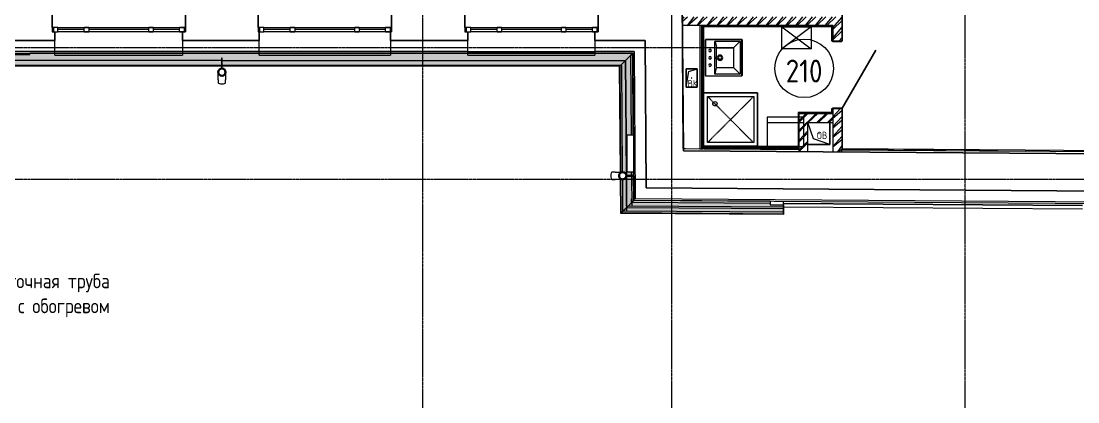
# Model space of a CAD drawing. Header units: millimetres. Extents: x -32 to 417638015, y -35 to 175284279.
# Drawn here: x 416918799 to 416933212, y 175228655 to 175233855 of the extents above; entities that cross this region are included whole.
import ezdxf

# ---------------------------------------------------------------- set-up
doc = ezdxf.new("R2010")
doc.units = ezdxf.units.MM
doc.linetypes.add('ADSK_Линия сетки', pattern=[25, 20, -2.5, 0, -2.5])
doc.linetypes.add('HIDDEN', pattern=[9.524999999999999, 6.35, -3.174999999999999])
for name, color, linetype, lineweight in [('_ Окна', 7, 'Continuous', 9), ('_ЭМ_ТХобщее_слой', 7, 'Continuous', 30), ('Аннотация', 7, 'Continuous', 18), ('Двери', 7, 'Continuous', 9), ('Обобщенные модели', 7, 'Continuous', 18), ('Ограждение', 7, 'Continuous', 9), ('Окна', 7, 'Continuous', 9), ('Оси', 253, 'Continuous', 9), ('Перекрытие', 7, 'Continuous', 18), ('Сантехника', 7, 'Continuous', 18), ('Стены внутренние', 7, 'Continuous', 18), ('Стены наружные', 7, 'Continuous', 18), ('Стены несущие', 7, 'Continuous', 30), ('Стены отделка', 7, 'Continuous', 30), ('Стены штриховка', 7, 'Continuous', 9), ('ТХ', 5, 'Continuous', 0), ('ШТРИХОВКА', 252, 'Continuous', 15)]:
    doc.layers.add(name, color=color, linetype=linetype, lineweight=lineweight)
doc.layers.add('Линии', color=7, linetype='Continuous', lineweight=9, true_color=0x00a600)
doc.layers.add('ЭОМ_Лотки рабочие', color=5, linetype='Continuous')
doc.styles.add('GOST Common', font='GOST_Common.ttf', dxfattribs={"width": 0.9, "height": 349.9999999999996})
doc.styles.add('GOST Common_4', font='GOST_Common.ttf', dxfattribs={"width": 0.9, "height": 199.9999999999999})
doc.styles.add('GOST Common_5', font='GOST_Common.ttf', dxfattribs={"width": 0.9, "height": 200})

# ---------------------------------------------------------------- blocks, each defined once
blk = doc.blocks.new('Тх 2 этаж')
at = {"layer": 'ТХ', "color": 252, "true_color": 0x939598}
for points in [[(49722.73903345165, 88.52363820909522), (50122.73903345165, 88.52363820909522), (50122.73903345165, -211.4763617909048), (49722.73903345165, -211.4763617909048)], [(50025.7817554106, -1142.002855932398), (49525.7817554106, -1142.002855932398), (49525.7817554106, -1542.002855932398), (50025.7817554106, -1542.002855932398)]]:
    blk.add_lwpolyline(points, close=True, dxfattribs=at)
for points in [[(49722.73903345165, 88.52363820909522), (50122.73903345165, -211.4763617909048)], [(50122.73903345165, 88.52363820909522), (49722.73903345165, -211.4763617909048)], [(50025.7817554106, -1222.002855932398), (49525.7817554106, -1222.002855932398)]]:
    blk.add_lwpolyline(points, dxfattribs=at)
blk = doc.blocks.new('План 2 этажа')
h = blk.add_hatch()
h.set_pattern_fill('ANSI32', color=8, scale=10)
h.set_pattern_definition([(45, (686.3573730537319, 338.699590410115), (-67.35192090801866, 67.35192090801866), []), (45, (731.2586730537587, 338.699590410115), (-67.35192090801866, 67.35192090801866), [])])
h.paths.add_polyline_path([(44731.35737305379, 1230.774408116229), (44271.35737305379, 1230.774408116229), (44271.35737305379, 711.6122162242782), (44391.35737305379, 710.7719566317401), (44391.35737305379, 1110.774408116238), (44731.35737305379, 1110.774408116238)])
h.paths.add_polyline_path([(44851.35737305379, 1293.699590410019), (44731.35737305379, 1293.699590410019), (44731.35737305379, 1165.774408116208), (44731.35737305379, 708.3912211195511), (44851.35737305379, 707.550961527013), (44851.35737305379, 737.5519911468818)])
h.paths.add_polyline_path([(44851.35737305379, 2553.69959041001), (42677.34082896379, 2553.69959041001), (42678.24844070361, 2433.699590410021), (44731.35737305373, 2433.699590410021), (44731.35737305379, 2223.699590409976), (44851.35737305379, 2223.69959040998)])
at = {"layer": 'Обобщенные модели', "lineweight": 9}
h = blk.add_hatch(dxfattribs=at)
h.set_pattern_fill('FP_10', color=8, angle=90.43334442127689, style=0, pattern_type=2)
h.set_pattern_definition([(45.00034442127691, (686.3573476310921, 338.6991032747039), (-106.0666547691552, 106.0653795829764), [])])
h.paths.add_polyline_path([(41852.98303881888, 333.5015933134058), (41875.23449577094, 333.669890676378), (41895.20934426097, 343.4760667041098), (41908.95132057019, 360.9778879694247), (41913.73865775637, 382.7089041249626), (41906.93623563421, 406.447850361887), (41894.61802831398, 421.6569787940662), (41874.49713684569, 431.1598934526237), (41852.24567989368, 430.9915960896518), (41832.27083140359, 421.1854200619196), (41818.52885509439, 403.6835987965961), (41813.74151790823, 381.9525826411191), (41818.85701068777, 360.2964658582331), (41832.86214735056, 343.0045079719631)])
at = {"layer": 'Ограждение', "transparency": 33554432}
for points in [[(40651.93182117675, 1877.334662374273), (41822.83535823393, 1877.334662374273), (42000.08618783377, 2055.931186210552), (33776.7625318538, 2055.931186207416), (33776.7625319205, 2036.931186210548), (33376.7625319205, 2036.931186210548), (33376.7625319205, 2055.931186207416), (31466.52458912221, 2055.931186210587), (31466.52458912221, 1877.334662374307), (36392.78379669624, 1877.33466237429), (36393.45366967731, 1986.931186210273), (36402.78379669623, 1986.931186210273), (36402.78379669623, 1877.33466237429), (39605.04747732292, 1877.334662374281)], [(41838.02500802686, -130.9667899744699), (42015.27768122619, 47.38598212117262), (42012.34767063047, 434.7777004961055), (41920.92795642771, 434.7777004961055), (41920.92795642771, 934.7777004960611), (42008.56595504809, 934.7777004960611), (42000.08618783377, 2055.931186210543), (41822.83535823393, 1877.334662374273), (41833.82663704352, 424.1213561173349), (41852.24567989364, 432.9415076845505), (41874.92741880621, 433.1130594555136), (41897.12719322168, 421.6569787940543), (41910.62668085862, 404.3650209077914), (41915.44489089451, 381.3908031062056), (41910.75976987978, 360.123773752907), (41895.10697950316, 341.2536628261605), (41875.23449577091, 331.7199790816003), (41852.55275685841, 331.5484273106459), (41834.46218395951, 340.0924409122805), (41836.23472278393, 105.735997942866)], [(44055.83776306741, -146.4962769900917), (44056.74519684108, -16.90293011461438), (43877.17163028281, -15.64552668235518), (43877.17163028281, 33.35567454503359), (42015.28519227868, 46.39290737625703), (41838.02500802686, -130.9667899744699), (43877.17163028281, -145.2452275573126)], [(43877.51472787211, 33.35327211969633), (43877.17163028281, 34.35569905987171), (43877.17163028281, 33.35567454503359)], [(44055.83635387261, -146.6975283378927), (44055.86554444842, -142.5287343996465), (41841.96296021361, -127.0266270384269), (41839.28860500264, -131.1768991020221), (44027.09504350706, -146.4962769900917)]]:
    blk.add_hatch(color=8, dxfattribs=at).paths.add_polyline_path(points)
h = blk.add_hatch(color=8, dxfattribs=at)
h.paths.add_polyline_path([(40651.93182117675, 1877.133406092816), (41822.83535823393, 1877.334662374273), (41826.77310260092, 1881.302302228406), (36402.78379669623, 1881.302302228424), (36402.78379669623, 1877.133406092834), (39605.04747732292, 1877.133406092825)])
h.paths.add_polyline_path([(36333.53390277973, 1877.133406092834), (36392.78379669624, 1877.334662374273), (36392.78379669624, 1881.302302228424), (31466.52458912221, 1881.302302228441), (31466.52458912221, 1877.133406092851), (36202.67335979801, 1877.133406092834)])
h = blk.add_hatch(color=8, dxfattribs=at)
h.paths.add_polyline_path([(41837.82525763549, -131.1666525048429), (41841.95511385537, -125.9892198001357), (41838.44416147851, 338.2117890239335), (41834.26020040813, 340.1878359127566), (41837.82374598899, -130.9667899744699)])
h.paths.add_polyline_path([(41833.62611954446, 424.0229168278695), (41837.77971227171, 426.0620242309315), (41826.77310260091, 1881.302302228406), (41822.63561838411, 1877.133406092816), (41833.57341241855, 430.9915960896458)])
h = blk.add_hatch(color=8, dxfattribs=at)
h.paths.add_polyline_path([(42015.28519227868, 46.39290737625703), (42016.27770982853, 47.38598212116398), (42015.27768122621, 47.38598212114664)])
h.paths.add_polyline_path([(42008.56595504811, 934.7777004960611), (42009.56598365043, 934.7777004960611), (42005.73870131329, 1308.583407618944)])
at = {"layer": 'Стены внутренние', "lineweight": 9}
h = blk.add_hatch(dxfattribs=at)
h.set_pattern_fill('FP_6', color=8, style=0, pattern_type=2)
h.set_pattern_definition([(0, (686.3573730537319, 338.699590410115), (406.4, 101.6), [33.528, -271.272, 33.528, -271.272, -1625.6]), (0, (686.3573730537319, 338.699590410115), (406.4, 101.6), [-609.6, 33.528, -576.072, 33.528, -271.272, -711.2]), (0, (686.3573730537319, 338.699590410115), (406.4, 101.6), [-1524, 33.528, -169.672, 33.528, -474.472]), (120, (838.7573730537551, 389.4995904101152), (-291.1881810244989, 301.1527240979959), [33.52799999999997, -271.2719999999998, 33.52799999999997, -271.2719999999998, -1625.599999999999]), (120, (838.7573730537551, 389.4995904101152), (-291.1881810244989, 301.1527240979959), [-609.5999999999996, 33.52799999999997, -576.0719999999995, 33.52799999999997, -271.2719999999998, -711.1999999999996]), (120, (838.7573730537551, 389.4995904101152), (-291.1881810244989, 301.1527240979959), [-1523.999999999999, 33.52799999999997, -169.6719999999999, 33.52799999999997, -474.4719999999998]), (240, (889.5573730537435, 592.699590410115), (-115.2118189755009, -402.7527240979958), [33.528, -271.272, 33.528, -271.272, -1625.6]), (240, (889.5573730537435, 592.699590410115), (-115.2118189755009, -402.7527240979958), [-609.6, 33.528, -576.072, 33.528, -271.272, -711.2]), (240, (889.5573730537435, 592.699590410115), (-115.2118189755009, -402.7527240979958), [-1524, 33.528, -169.672, 33.528, -474.472])])
h.paths.add_polyline_path([(44271.35737305379, 750.1730962685078), (44271.35737305379, 765.1730962684951), (42971.35737305379, 765.1730962684951), (42971.35737305379, 750.1730962685078)])
at = {"layer": '_ Окна', "color": 8, "lineweight": 18}
for p, q in [((34160.49296317192, 2406.931186209588), (34080.49296317192, 2406.931186209588)), ((34080.49296317192, 2406.931186209588), (34080.49296317192, 2346.931186209588)), ((34080.49296317192, 2346.931186209588), (34160.49296317192, 2346.931186209588)), ((34160.49296317192, 2346.931186209588), (34160.49296317192, 2406.931186209588)), ((34520.49296317192, 2346.931186209588), (34520.49296317192, 2406.931186209588)), ((34520.49296317192, 2406.931186209588), (34580.49296317192, 2406.931186209588)), ((34580.49296317192, 2346.931186209588), (34520.49296317192, 2346.931186209588)), ((34580.49296317192, 2406.931186209588), (34580.49296317192, 2346.931186209588)), ((35400.49296317192, 2346.931186209588), (35400.49296317192, 2406.931186209588)), ((35400.49296317192, 2406.931186209588), (35460.49296317192, 2406.931186209588)), ((35460.49296317192, 2346.931186209588), (35400.49296317192, 2346.931186209588)), ((35460.49296317192, 2406.931186209588), (35460.49296317192, 2346.931186209588)), ((35820.49296317192, 2346.931186209588), (35820.49296317192, 2406.931186209588)), ((35820.49296317192, 2406.931186209588), (35900.49296317192, 2406.931186209588)), ((35900.49296317192, 2346.931186209588), (35820.49296317192, 2346.931186209588)), ((35900.49296317192, 2406.931186209588), (35900.49296317192, 2346.931186209588)), ((36970.49735218683, 2406.931186209581), (36890.49735218683, 2406.931186209581)), ((36890.49735218683, 2406.931186209581), (36890.49735218683, 2346.931186209581)), ((36890.49735218683, 2346.931186209581), (36970.49735218683, 2346.931186209581)), ((36970.49735218683, 2346.931186209581), (36970.49735218683, 2406.931186209581)), ((37330.49735218683, 2346.931186209581), (37330.49735218683, 2406.931186209581)), ((37330.49735218683, 2406.931186209581), (37390.49735218683, 2406.931186209581)), ((37390.49735218683, 2346.931186209581), (37330.49735218683, 2346.931186209581)), ((37390.49735218683, 2406.931186209581), (37390.49735218683, 2346.931186209581)), ((38210.49735218683, 2346.931186209581), (38210.49735218683, 2406.931186209581)), ((38210.49735218683, 2406.931186209581), (38270.49735218683, 2406.931186209581)), ((38270.49735218683, 2346.931186209581), (38210.49735218683, 2346.931186209581)), ((38270.49735218683, 2406.931186209581), (38270.49735218683, 2346.931186209581)), ((38630.49735218683, 2346.931186209581), (38630.49735218683, 2406.931186209581)), ((38630.49735218683, 2406.931186209581), (38710.49735218683, 2406.931186209581)), ((38710.49735218683, 2346.931186209581), (38630.49735218683, 2346.931186209581)), ((38710.49735218683, 2406.931186209581), (38710.49735218683, 2346.931186209581)), ((39790.49281552772, 2406.93118620957), (39710.49281552772, 2406.93118620957)), ((39710.49281552772, 2406.93118620957), (39710.49281552772, 2346.93118620957)), ((39710.49281552772, 2346.93118620957), (39790.49281552772, 2346.93118620957)), ((39790.49281552772, 2346.93118620957), (39790.49281552772, 2406.93118620957)), ((40150.49281552772, 2346.93118620957), (40150.49281552772, 2406.93118620957)), ((40150.49281552772, 2406.93118620957), (40210.49281552772, 2406.93118620957)), ((40210.49281552772, 2346.93118620957), (40150.49281552772, 2346.93118620957)), ((40210.49281552772, 2406.93118620957), (40210.49281552772, 2346.93118620957)), ((41030.49281552772, 2346.93118620957), (41030.49281552772, 2406.93118620957)), ((41030.49281552772, 2406.93118620957), (41090.49281552772, 2406.93118620957)), ((41090.49281552772, 2346.93118620957), (41030.49281552772, 2346.93118620957)), ((41090.49281552772, 2406.93118620957), (41090.49281552772, 2346.93118620957)), ((41450.49281552772, 2346.93118620957), (41450.49281552772, 2406.93118620957)), ((41450.49281552772, 2406.93118620957), (41530.49281552772, 2406.93118620957)), ((41530.49281552772, 2346.93118620957), (41450.49281552772, 2346.93118620957)), ((41530.49281552772, 2406.93118620957), (41530.49281552772, 2346.93118620957))]:
    blk.add_line(p, q, dxfattribs=at)
at = {"layer": '_ Окна', "color": 8}
for p, q in [((34100.49296317192, 2406.931186209588), (34100.49296317192, 2346.931186209588)), ((34520.49296317192, 2376.931186209607), (34160.49296317192, 2376.931186209609)), ((35400.49296317192, 2376.931186209605), (34580.49296317192, 2376.931186209607)), ((35820.49296317192, 2376.931186209603), (35460.49296317192, 2376.931186209604)), ((35880.49296317192, 2406.931186209588), (35880.49296317192, 2346.931186209588)), ((36910.49735218683, 2406.931186209581), (36910.49735218683, 2346.931186209581)), ((37330.49735218683, 2376.9311862096), (36970.49735218683, 2376.931186209601)), ((38210.49735218683, 2376.931186209597), (37390.49735218683, 2376.9311862096)), ((38630.49735218683, 2376.931186209596), (38270.49735218683, 2376.931186209597)), ((38690.49735218683, 2406.931186209581), (38690.49735218683, 2346.931186209581)), ((39730.49281552772, 2406.93118620957), (39730.49281552772, 2346.93118620957)), ((40150.49281552772, 2376.931186209589), (39790.49281552772, 2376.931186209591)), ((41030.49281552772, 2376.931186209586), (40210.49281552772, 2376.931186209589)), ((41450.49281552772, 2376.931186209585), (41090.49281552772, 2376.931186209586)), ((41510.49281552772, 2406.93118620957), (41510.49281552772, 2346.93118620957))]:
    blk.add_line(p, q, dxfattribs=at)
at = {"layer": 'Двери', "color": 8, "lineweight": 30}
blk.add_line((44851.35737305475, 1293.699590409999), (45316.35737305476, 2099.103215929526), dxfattribs=at)
at = {"layer": 'Линии', "color": 8}
blk.add_circle((44338.63931806735, 1848.865780028573), 400, dxfattribs=at)
at = {"layer": 'Обобщенные модели', "color": 8}
for p, q in [((36392.78379669625, 1986.931186210274), (36392.78379669625, 1847.78996883832)), ((36402.78379669623, 1986.931186210269), (36392.78379669623, 1986.931186210269)), ((36402.78379669625, 1847.78996883832), (36402.78379669625, 1986.931186210274)), ((42728.03909858351, 1593.565260870697), (42728.03909858351, 1843.565260870702)), ((42728.03909858351, 1843.565260870702), (42878.03909858351, 1843.565260870702)), ((42878.03909858351, 1843.565260870702), (42728.03909858351, 1843.565260870702)), ((42728.03909858351, 1843.565260870702), (42728.03909858351, 1593.565260870697)), ((42728.03909858351, 1593.565260870697), (42765.5390985835, 1806.0652608707)), ((42765.5390985835, 1806.0652608707), (42878.03909858351, 1843.565260870702)), ((42878.03909858351, 1843.565260870702), (42878.03909858351, 1593.565260870697)), ((42878.03909858351, 1593.565260870697), (42878.03909858351, 1843.565260870702)), ((36347.78379669628, 1693.283735366474), (36347.78379669628, 1650.779598395405)), ((36447.78379669627, 1650.779598395405), (36447.78379669627, 1693.283735366474)), ((42878.03909858351, 1593.565260870697), (42728.03909858351, 1593.565260870697)), ((42728.03909858351, 1593.565260870697), (42878.03909858351, 1593.565260870697)), ((44466.35737305379, 885.7744081162163), (44391.35737305379, 1110.774408116225)), ((44691.35737305379, 1110.774408116222), (44691.35737305379, 810.7744081162222)), ((44691.35737305379, 810.7744081162222), (44691.35737305379, 1110.774408116222)), ((44691.35737305379, 810.7744081162222), (44466.35737305379, 885.7744081162163)), ((44691.35737305379, 810.7744081162222), (44391.35737305379, 810.7744081162245)), ((44391.35737305379, 810.7744081162245), (44691.35737305379, 810.7744081162222)), ((41759.71744072107, 431.5454053689033), (41717.21451943285, 431.2239374494479)), ((41717.97084091676, 331.2267976012735), (41760.47376220497, 331.5482655207461)), ((41835.73689267764, 432.1203732609585), (41837.06507048439, 432.1304188423743)), ((41837.8213919683, 332.1332789942086), (41836.07240748737, 332.1200506704875)), ((41837.73377613319, 432.1354765515185), (41838.9486254119, 432.1446649804136)), ((41839.70494689581, 332.1475251322565), (41838.4900976171, 332.1383367033528)), ((42012.69801013185, 388.4575193865214), (41914.5595997478, 387.7152562749641)), ((41914.6352318962, 377.7155422901502), (42012.77364228025, 378.4578054017074))]:
    blk.add_line(p, q, dxfattribs=at)
at = {"layer": 'Обобщенные модели', "color": 8, "flags": 128}
for points in [[(36347.78379669628, 1693.283735366474), (36347.78379669628, 1698.951475800235), (36347.78379669628, 1704.535994867715), (36347.78379669628, 1710.02835852972), (36347.78379669628, 1715.419780176025), (36347.78379669628, 1720.701634682094), (36347.78379669628, 1725.865472207476), (36347.78379669628, 1730.903031713682), (36347.78379669626, 1735.806254180114), (36347.78379669626, 1740.567295496801), (36347.78379669626, 1745.178539013269), (36347.78379669626, 1749.632607723569), (36347.78379669626, 1753.922376067911), (36347.78379669626, 1758.040981332053), (36347.78379669626, 1761.98183462616), (36347.78379669626, 1765.738631425632), (36347.78379669626, 1769.305361656996), (36347.78379669626, 1772.676319312744), (36347.78379669626, 1775.846111579714), (36347.78379669626, 1778.80966746649), (36347.78379669626, 1781.562245915824), (36347.78379669626, 1783.914316645536)], [(36447.78379669627, 1783.914316645553), (36447.78379669627, 1782.643935693228), (36447.78379669627, 1779.980424627119), (36447.78379669627, 1777.104063161869), (36447.78379669627, 1774.019452862243), (36447.78379669627, 1770.731528446677), (36447.78379669627, 1767.245549892871), (36447.78379669627, 1763.567094022869), (36447.78379669626, 1759.702045581354), (36447.78379669626, 1755.656587821361), (36447.78379669626, 1751.437192612292), (36447.78379669626, 1747.050610086417), (36447.78379669626, 1742.503857840012), (36447.78379669626, 1737.804209706737), (36447.78379669626, 1732.959184121086), (36447.78379669627, 1727.976532090444), (36447.78379669627, 1722.864224795144), (36447.78379669627, 1717.630440836281), (36447.78379669627, 1712.283553151734), (36447.78379669627, 1706.83211562117), (36447.78379669627, 1701.28484938172), (36447.78379669627, 1695.650628876045), (36447.78379669627, 1693.283735366474)], [(41759.71744072107, 431.5454053689033), (41765.38501904884, 431.5882717074562), (41770.9693783906, 431.6305086249454), (41776.46158496266, 431.6720485512872), (41781.85285240612, 431.7128250314951), (41787.13455584315, 431.7527728318651), (41792.29824567492, 431.7918280444638), (41797.33566109927, 431.829928189274), (41802.2387433261, 431.8670123141918), (41806.99964846978, 431.9030210925279), (41811.61076009768, 431.9378969179184), (41816.06470141485, 431.9715839964913), (41820.3543470653, 432.0040284360897), (41824.47283453109, 432.0351783325314), (41828.4135751108, 432.0649838526442), (41832.17026446018, 432.0933973139542), (41833.56499923438, 432.1039462944032)], [(41834.32132071829, 332.1068064462374), (41830.75511065059, 332.0798336618801), (41826.89017275534, 332.0506014701533), (41822.84483070159, 332.0200048039833), (41818.62555617363, 331.9880926115259), (41814.23909911068, 331.9549159454731), (41809.69247690828, 331.9205278814218), (41804.99296319209, 331.8849834329216), (41800.14807618152, 331.8483394635076), (41795.16556666229, 331.8106545957398), (41790.05340558673, 331.7719891173331), (41784.81977132204, 331.7324048848394), (41779.4730365666, 331.6919652245517), (41774.02175495542, 331.650734831326), (41768.47464737622, 331.6087796649872), (41762.8405880178, 331.5661668448603), (41760.47376220497, 331.5482655207461)], [(41839.10775391888, 432.1458685379225), (41842.27745552499, 432.1698423578331), (41845.24092664957, 432.1922563676926), (41847.99342637097, 432.2130747098664), (41850.3454298279, 432.2308639261121)], [(41851.10175131181, 332.233724077955), (41849.83140669431, 332.2241159138764), (41847.16797180867, 332.2039712074657), (41844.29169261174, 332.1822166677491), (41841.20717053664, 332.158887097358), (41839.70494689581, 332.1475251322565)]]:
    blk.add_lwpolyline(points, dxfattribs=at)
at = {"layer": 'Обобщенные модели', "color": 8}
for centre, radius, start, end in [((36397.78379669623, 1796.931186210269), 52.00000000000003, 90, 270), ((36397.78379669623, 1796.931186210269), 52.00000000000004, 270, 90), ((42803.03909858351, 1718.5652608707), 2.500000000000002, 0, 180), ((42803.03909858351, 1718.5652608707), 2.500000000000002, 180, 0), ((42803.03909858351, 1718.5652608707), 2.499999999999999, 60.00000000000272, 165.0000000000325), ((42803.03909858351, 1718.5652608707), 2.500000000000002, 194.9999999999675, 270), ((42803.03909858351, 1718.5652608707), 2.499999999999998, 299.9999999999973, 0), ((44541.35737305379, 960.7744081162227), 2.500000000000002, 90, 270), ((44541.35737305379, 960.7744081162227), 2.499999999999999, 149.9999999999376, 254.9999999998042), ((44541.35737305379, 960.7744081162227), 2.500000000000002, 270, 90), ((44541.35737305379, 960.7744081162227), 2.499999999999998, 30.00000000006242, 90), ((44541.35737305379, 960.7744081162227), 2.500000000000002, 285.0000000001958, 0), ((41863.7400878323, 382.3307433830788), 52.00000000000003, 0.4333444212781104, 180.4333444212781), ((41863.7400878323, 382.3307433830788), 52.00000000000004, 180.4333444212781, 0.4333444212781104)]:
    blk.add_arc(centre, radius, start, end, dxfattribs=at)
at = {"layer": 'Обобщенные модели', "color": 8, "lineweight": 40}
for centre, radius, start, end in [((36397.78379669628, 1796.93118621024), 49.99999999999996, 90, 270), ((36397.78379669628, 1796.93118621024), 49.99999999999996, 270, 90), ((41863.74008783227, 382.3307433830265), 49.99999999999996, 0.4333444212781104, 180.4333444212781), ((41863.74008783227, 382.3307433830265), 49.99999999999995, 180.4333444212781, 0.4333444212781104)]:
    blk.add_arc(centre, radius, start, end, dxfattribs=at)
at = {"layer": 'Обобщенные модели', "color": 8}
for centre, major_axis, ratio, start_param, end_param in [((36397.78379669623, 1650.779598395397), (49.99999999999999, -6.469600222486296e-14), 0.3090169943749482, 3.141592653589785, 4.712388980384689), ((36397.78379669623, 1650.779598395397), (50.00000000000001, -1.091049232098692e-13), 0.3090169943749481, 4.712388980384695, 6.283185307179591), ((41717.59268017475, 381.2253675253554), (0.3781607419564428, -49.99856992408125), 0.3090169943749482, 3.141592653589792, 4.712388980384689), ((41717.59268017475, 381.2253675253554), (0.3781607419563652, -49.99856992408127), 0.3090169943749481, 4.712388980384695, 6.283185307179597)]:
    blk.add_ellipse(centre, major_axis=major_axis, ratio=ratio, start_param=start_param, end_param=end_param, dxfattribs=at)
at = {"layer": 'Ограждение', "color": 8}
for p, q in [((42000.08618783373, 2055.931186210552), (33776.76253192046, 2055.931186210581)), ((42000.08618783373, 2055.931186210552), (33776.76253192046, 2055.931186210581)), ((34119.49296317188, 2056.93118621058), (35860.49296317188, 2056.931186210574)), ((35860.49296317188, 2056.931186210574), (34119.49296317188, 2056.93118621058)), ((36904.49735218685, 2056.931186210571), (38695.49735218683, 2056.931186210565)), ((38695.49735218683, 2056.931186210565), (36904.49735218685, 2056.931186210571)), ((39749.49281552772, 2056.931186210561), (41485.49281552774, 2056.931186210556)), ((41485.49281552774, 2056.931186210556), (39749.49281552772, 2056.931186210561)), ((41822.83535823388, 1877.334662374265), (42000.08618783372, 2055.931186210544)), ((42000.08618783372, 2055.931186210543), (41824.09888852516, 1878.607785429847)), ((42000.08618783373, 2055.931186210552), (42001.07865300491, 2056.931186210554)), ((42008.56595504805, 934.7777004960609), (42000.08618783373, 2055.931186210552)), ((42008.56595504805, 934.7777004960609), (42000.08618783373, 2055.931186210552)), ((36393.08113386617, 1882.517186254657), (31466.52458912218, 1882.517186254673)), ((36393.07679931519, 1881.302302228429), (31466.52458912218, 1881.302302228444)), ((36393.07563367479, 1880.975597596416), (31466.52458912218, 1880.975597596433)), ((36393.07441339063, 1880.633577453091), (31466.52458912218, 1880.633577453107)), ((36393.06817305898, 1878.8845429471), (31466.52458912218, 1878.884542947117)), ((36393.06718562351, 1878.607785429871), (31466.52458912218, 1878.607785429886)), ((36393.06649821381, 1878.415118856947), (31466.52458912218, 1878.415118856963)), ((36393.06604063995, 1878.28687046964), (31466.52458912218, 1878.286870469656)), ((36393.06264328312, 1877.334662374291), (31466.52458912218, 1877.334662374307)), ((36393.06192522642, 1877.133406092835), (31466.52458912218, 1877.133406092852)), ((41827.97883268392, 1882.517186254639), (36402.48645952622, 1882.517186254657)), ((41826.77310260088, 1881.302302228411), (36402.49079407721, 1881.302302228429)), ((41826.44885963234, 1880.975597596398), (36402.49195971759, 1880.975597596416)), ((41826.10941655225, 1880.633577453072), (36402.49318000176, 1880.633577453091)), ((41824.37356072188, 1878.884542947081), (36402.49942033341, 1878.8845429471)), ((41824.09888852517, 1878.607785429854), (36402.50040776888, 1878.607785429871)), ((41823.90767366189, 1878.415118856928), (36402.50109517859, 1878.415118856947)), ((41823.78039160423, 1878.286870469623), (36402.50155275244, 1878.28687046964)), ((41822.83535823389, 1877.334662374274), (36402.50495010927, 1877.334662374291)), ((41822.63561838407, 1877.133406092817), (36402.50566816597, 1877.133406092835)), ((41823.78039160422, 1878.286870469622), (41822.63561838405, 1877.133406092817)), ((41833.62611954439, 424.0229168278761), (41822.63561838407, 1877.133406092817)), ((41822.83535823388, 1877.334662374267), (41824.09888852516, 1878.607785429844)), ((41824.09888852516, 1878.607785429844), (41822.83535823388, 1877.334662374274)), ((41833.82663704344, 424.12135611733), (41822.83535823388, 1877.334662374265)), ((41834.77534972208, 424.5871040067875), (41823.78039160422, 1878.286870469616)), ((41823.90767366189, 1878.415118856928), (41824.37356072188, 1878.884542947081)), ((41834.9031273283, 424.6498333786511), (41823.90767366189, 1878.415118856925)), ((41824.09888852516, 1878.607785429853), (41827.97883268392, 1882.517186254641)), ((41826.77310260088, 1881.30230222841), (41824.09888852517, 1878.607785429853)), ((41824.09888852517, 1878.607785429852), (41826.77310260087, 1881.302302228405)), ((41826.77310260087, 1881.302302228411), (41824.09888852516, 1878.607785429853)), ((41835.0950866504, 424.7440712350029), (41824.09888852516, 1878.607785429847)), ((41824.37356072188, 1878.884542947078), (41826.10941655225, 1880.633577453071)), ((41826.10941655225, 1880.633577453064), (41824.37356072188, 1878.884542947081)), ((41835.37082823124, 424.8794399954311), (41824.37356072188, 1878.884542947077)), ((41826.10941655224, 1880.633577453071), (41826.44885963234, 1880.975597596398)), ((41837.11344228722, 425.7349348538756), (41826.10941655224, 1880.633577453063)), ((41837.45420692462, 425.9022251349471), (41826.44885963235, 1880.975597596404)), ((41827.97883268392, 1882.517186254637), (41826.77310260088, 1881.30230222841)), ((41837.77971227167, 426.0620242309399), (41826.77310260087, 1881.302302228405)), ((41838.99013663622, 426.6562532381274), (41827.97883268392, 1882.517186254637)), ((42015.28519227862, 46.39290737624651), (42012.34767063043, 434.7777004961083)), ((42015.28519227862, 46.39290737624651), (42012.34767063043, 434.7777004961083)), ((41837.82525763542, -131.1666525048532), (41834.26020040808, 340.1878359127691)), ((41838.02500802678, -130.9667899744937), (41834.46218395945, 340.092440912291)), ((41838.97009127254, -130.0211761630964), (41835.41783300234, 339.6410965316365)), ((41839.09738004769, -129.8938159285871), (41835.54654483453, 339.5803070999733)), ((41839.28860500258, -129.7024836208271), (41835.73990763716, 339.4889836009843)), ((41839.56329169549, -129.4276427200064), (41836.01766525941, 339.3578011936909)), ((41841.299239138, -127.6907207241304), (41837.77302016531, 338.5287629827015)), ((41841.63870013267, -127.351069157529), (41838.11627625001, 338.366646245274)), ((41841.96296021355, -127.0266270384394), (41838.44416147847, 338.2117890239301)), ((41843.16875393062, -125.8201563939997), (41839.6634356713, 337.635936874528)), ((41838.0250080268, -130.9667899744704), (42015.28519227864, 46.39290737626141)), ((42015.28519227862, 46.39290737624583), (41839.2886050026, -129.7024836208097)), ((42015.28519227864, 46.3929073762622), (42016.2777098285, 47.38598212117483)), ((43877.51472787208, 33.35327211969314), (42015.28519227864, 46.39290737626243)), ((43877.51472787208, 33.35327211969326), (42015.28519227864, 46.39290737626243)), ((42016.126429485, 67.38753170774271), (42016.27770982849, 47.38598212115886)), ((41838.97009127254, -130.0211761630798), (41837.82525763542, -131.1666525048394)), ((44055.83635387256, -146.6975283378958), (41837.82525763544, -131.1666525048375)), ((41838.0250080268, -130.9667899744682), (41839.28860500259, -129.7024836208151)), ((41839.28860500258, -129.7024836208142), (41838.02500802679, -130.9667899744761)), ((44055.83776306736, -146.4962769900879), (41838.0250080268, -130.9667899744703)), ((44055.84443042046, -145.5440922373998), (41838.97009127256, -130.0211761630793)), ((41839.09738004769, -129.8938159285711), (41839.56329169549, -129.427642719987)), ((44055.84532841459, -145.415846994007), (41839.0973800477, -129.8938159285709)), ((41839.28860500258, -129.7024836208171), (41843.16875393063, -125.8201563939862)), ((41841.96296021355, -127.0266270384364), (41839.28860500259, -129.702483620814)), ((41839.28860500259, -129.7024836208151), (41841.96296021357, -127.0266270384226)), ((41841.96296021355, -127.0266270384294), (41839.28860500258, -129.7024836208142)), ((44055.84667746432, -145.223185144163), (41839.28860500259, -129.7024836208168)), ((41839.5632916955, -129.4276427199883), (41841.29923913801, -127.6907207241109)), ((41841.299239138, -127.6907207241258), (41839.56329169551, -129.4276427199853)), ((44055.84861531814, -144.9464344114282), (41839.5632916955, -129.4276427199881)), ((41841.299239138, -127.6907207241125), (41841.63870013265, -127.351069157525)), ((44055.86086204309, -143.1974427816983), (41841.29923913801, -127.6907207241121)), ((44055.86325686527, -142.8554310227319), (41841.63870013267, -127.3510691575183)), ((41843.16875393065, -125.8201563939764), (41841.96296021357, -127.0266270384194)), ((44055.86554444837, -142.528734399645), (41841.96296021356, -127.0266270384291)), ((44055.87405105613, -141.3138801553707), (41843.16875393065, -125.8201563939764)), ((44056.74519684104, -16.90293011460221), (44055.83776306736, -146.4962769900879)), ((44055.84667746432, -145.2231851441562), (44056.74519684104, -16.90293011460233)), ((44055.87405105613, -141.3138801553808), (44055.84667746432, -145.223185144163)), ((44055.84667746432, -145.2231851441607), (44055.86554444837, -142.528734399645)), ((44055.86554444837, -142.5287343996399), (44055.84667746432, -145.2231851441605)), ((44055.84667746432, -145.2231851441575), (44055.86554444837, -142.5287343996486)), ((44055.84861531814, -144.946434411434), (44055.86086204309, -143.1974427816938)), ((44055.86086204309, -143.1974427816958), (44055.84861531814, -144.9464344114282)), ((44055.86325686527, -142.8554310227378), (44055.86086204309, -143.1974427816983)), ((44055.86554444837, -142.5287343996486), (44055.87405105613, -141.3138801553707)), ((44055.83635387256, -146.6975283378977), (44055.84443042046, -145.5440922373998)), ((44055.83776306736, -146.4962769900916), (44055.84667746432, -145.2231851441607)), ((44055.84667746432, -145.2231851441605), (44055.83776306736, -146.4962769900899)), ((44055.84861531814, -144.9464344114301), (44055.84532841459, -145.415846994007))]:
    blk.add_line(p, q, dxfattribs=at)
at = {"layer": 'Окна', "color": 8}
for p, q in [((34160.49296317192, 2406.931186209588), (34080.49296317192, 2406.931186209588)), ((34080.49296317192, 2406.931186209588), (34080.49296317192, 2346.931186209588)), ((34080.49296317192, 2346.931186209588), (34160.49296317192, 2346.931186209588)), ((34160.49296317192, 2406.931186209684), (34520.49296317192, 2406.931186209683)), ((34520.49296317192, 2346.931186209595), (34160.49296317192, 2346.931186209596)), ((34580.49296317192, 2406.931186209588), (34520.49296317192, 2406.931186209588)), ((34520.49296317192, 2346.931186209588), (34580.49296317192, 2346.931186209588)), ((34580.49296317192, 2406.931186209683), (35400.49296317192, 2406.93118620968)), ((35400.49296317192, 2346.931186209592), (34580.49296317192, 2346.931186209595)), ((35460.49296317192, 2406.931186209588), (35400.49296317192, 2406.931186209588)), ((35400.49296317192, 2346.931186209588), (35460.49296317192, 2346.931186209588)), ((35460.49296317192, 2406.93118620968), (35820.49296317192, 2406.931186209679)), ((35820.49296317192, 2346.931186209591), (35460.49296317192, 2346.931186209592)), ((35900.49296317192, 2406.931186209588), (35820.49296317192, 2406.931186209588)), ((35820.49296317192, 2346.931186209588), (35900.49296317192, 2346.931186209588)), ((35900.49296317192, 2346.931186209588), (35900.49296317192, 2406.931186209588)), ((36970.49735218683, 2406.931186209581), (36890.49735218683, 2406.931186209581)), ((36890.49735218683, 2406.931186209581), (36890.49735218683, 2346.931186209581)), ((36890.49735218683, 2346.931186209581), (36970.49735218683, 2346.931186209581)), ((36970.49735218683, 2406.931186209677), (37330.49735218683, 2406.931186209676)), ((37330.49735218683, 2346.931186209588), (36970.49735218683, 2346.931186209589)), ((37390.49735218683, 2406.931186209581), (37330.49735218683, 2406.931186209581)), ((37330.49735218683, 2346.931186209581), (37390.49735218683, 2346.931186209581)), ((37390.49735218683, 2406.931186209676), (38210.49735218683, 2406.931186209673)), ((38210.49735218683, 2346.931186209585), (37390.49735218683, 2346.931186209587)), ((38270.49735218683, 2406.931186209581), (38210.49735218683, 2406.931186209581)), ((38210.49735218683, 2346.931186209581), (38270.49735218683, 2346.931186209581)), ((38270.49735218683, 2406.931186209673), (38630.49735218683, 2406.931186209672)), ((38630.49735218683, 2346.931186209583), (38270.49735218683, 2346.931186209585)), ((38710.49735218683, 2406.931186209581), (38630.49735218683, 2406.931186209581)), ((38630.49735218683, 2346.931186209581), (38710.49735218683, 2346.931186209581)), ((38710.49735218683, 2346.931186209581), (38710.49735218683, 2406.931186209581)), ((39790.49281552772, 2406.93118620957), (39710.49281552772, 2406.93118620957)), ((39710.49281552772, 2406.93118620957), (39710.49281552772, 2346.93118620957)), ((39710.49281552772, 2346.93118620957), (39790.49281552772, 2346.93118620957)), ((39790.49281552772, 2406.931186209666), (40150.49281552772, 2406.931186209665)), ((40150.49281552772, 2346.931186209577), (39790.49281552772, 2346.931186209578)), ((40210.49281552772, 2406.93118620957), (40150.49281552772, 2406.93118620957)), ((40150.49281552772, 2346.93118620957), (40210.49281552772, 2346.93118620957)), ((40210.49281552772, 2406.931186209665), (41030.49281552772, 2406.931186209662)), ((41030.49281552772, 2346.931186209574), (40210.49281552772, 2346.931186209576)), ((41090.49281552772, 2406.93118620957), (41030.49281552772, 2406.93118620957)), ((41030.49281552772, 2346.93118620957), (41090.49281552772, 2346.93118620957)), ((41090.49281552772, 2406.931186209662), (41450.49281552772, 2406.931186209661)), ((41450.49281552772, 2346.931186209572), (41090.49281552772, 2346.931186209574)), ((41530.49281552772, 2406.93118620957), (41450.49281552772, 2406.93118620957)), ((41450.49281552772, 2346.93118620957), (41530.49281552772, 2346.93118620957)), ((41530.49281552772, 2346.93118620957), (41530.49281552772, 2406.93118620957))]:
    blk.add_line(p, q, dxfattribs=at)
at = {"layer": 'Оси', "color": 8, "linetype": 'ADSK_Линия сетки'}
for p, q in [((46535.92272609216, -4690.674102031721), (46535.92272609228, 43330.54485976358)), ((42535.92272609216, -4690.674102031715), (42535.92272609222, 20543.69959041095)), ((39135.92272609216, -5034.859742482994), (39135.92272609222, 20199.51394995968)), ((-9428.371165078948, 2133.699590409723), (43381.86787305312, 2133.699590409553)), ((-9428.371165078948, 333.6995904097212), (50898.62656665337, 333.6995904095265))]:
    blk.add_line(p, q, dxfattribs=at)
at = {"layer": 'Перекрытие', "color": 8}
blk.add_line((41529.49281552772, 2406.931186210523), (41529.49281552772, 2816.931186210572), dxfattribs=at)
for points in [[(44851.35737305379, 2208.699590410001), (44731.35737305379, 2208.699590410002), (44731.35737305379, 2223.699590409982)], [(44731.35737305379, 1293.699590410021), (44731.35737305379, 1308.69959041), (44851.35737305379, 1308.69959041)]]:
    blk.add_lwpolyline(points, dxfattribs=at)
at = {"layer": 'Сантехника', "color": 8}
for p, q in [((42991.35737305373, 2241.189090409991), (42991.35737305373, 1746.21009040999)), ((43486.35737305373, 2241.189090409986), (42991.35737305373, 2241.189090409991)), ((42991.35737305372, 1749.210090409991), (42991.35737305372, 2238.189090409992)), ((42996.35737305372, 2243.189090409992), (43486.35737305372, 2243.189090409986)), ((43121.35737305372, 1774.21009040999), (43121.35737305372, 2213.189090409991)), ((43126.35737305372, 2218.18909040999), (43461.35737305372, 2218.189090409986)), ((43126.35737305372, 2213.18909040999), (43142.38887370988, 2133.171187733516)), ((43461.35737305372, 2213.189090409986), (43379.48723218028, 2131.318949536548)), ((43466.35737305372, 2213.189090409986), (43466.35737305372, 1774.210090409986)), ((43489.35737305373, 1749.210090409985), (43489.35737305373, 2238.189090409986)), ((43491.35737305372, 2238.189090409986), (43491.35737305372, 1749.210090409986)), ((43141.40556583915, 2119.721880412126), (43141.40556583915, 2123.189283195415)), ((43141.40556583914, 1869.593880412126), (43141.40556583915, 2119.721880412126)), ((43146.40556583915, 2128.189283195414), (43371.35756583915, 2128.189283195412)), ((43376.35756583915, 2123.189283195411), (43376.35756583914, 1863.188897624564)), ((42991.35737305373, 1746.21009040999), (43486.35737305373, 1746.210090409985)), ((43486.35737305372, 1744.210090409986), (42996.35737305372, 1744.210090409991)), ((43126.35737305372, 1774.21009040999), (43141.83458842284, 1853.880752295424)), ((43461.35737305372, 1769.210090409987), (43126.35737305372, 1769.21009040999)), ((43146.40556583914, 1858.188897624566), (43371.35756583914, 1858.188897624564)), ((43461.35737305372, 1774.210090409986), (43379.05287438128, 1856.514589082432)), ((43701.35737305379, 1515.774408116219), (42971.35737305379, 1515.774408116219)), ((42971.35737305379, 1515.774408116219), (43701.35737305379, 1515.774408116219)), ((43021.35737305381, 835.7744081162671), (43021.35737305381, 1465.774408116257)), ((43021.35737305381, 1465.774408116257), (43651.3573730538, 1465.774408116257)), ((43651.3573730538, 1465.774408116257), (43651.3573730538, 835.7744081162671)), ((43701.35737305379, 785.7744081162175), (43701.35737305379, 1515.774408116219)), ((43701.35737305379, 1515.774408116219), (43701.35737305379, 785.7744081162175)), ((42971.35737305379, 785.7744081162175), (43701.35737305379, 785.7744081162175)), ((43701.35737305379, 785.7744081162175), (42971.35737305379, 785.7744081162175)), ((43651.3573730538, 835.7744081162671), (43021.35737305381, 835.7744081162671))]:
    blk.add_line(p, q, dxfattribs=at)
at = {"layer": 'Сантехника', "color": 8, "linetype": 'HIDDEN', "lineweight": 9}
for p, q in [((43021.35737305381, 835.7744081162671), (43651.3573730538, 1465.774408116257)), ((43021.35737305381, 1465.774408116257), (43640.61256560919, 841.1196144955579))]:
    blk.add_line(p, q, dxfattribs=at)
at = {"layer": 'Сантехника', "color": 8}
blk.add_circle((43121.3573730538, 1365.77440811623), 30.00000000000216, dxfattribs=at)
for centre, radius, start, end in [((42996.35737305372, 2238.189090409992), 5.000000000000088, 90, 180), ((43126.35737305372, 2213.18909040999), 4.999999999999957, 90, 180), ((43461.35737305372, 2213.189090409986), 4.999999999999972, 0, 90), ((43486.35737305372, 2238.189090409986), 4.999999999999943, 0, 90), ((43486.35737305373, 2238.189090409986), 2.999999999999915, 0, 90), ((43055.71801403192, 2093.188880412127), 17.50000000000006, 90, 270), ((43055.71801403192, 2093.188880412127), 17.50000000000006, 270, 90), ((43146.40556583915, 2123.189283195414), 5.000000000000227, 90, 180), ((43191.35737305372, 1993.18909040999), 37.50000000000011, 90, 270), ((43191.35737305372, 1993.18909040999), 37.50000000000012, 270, 90), ((43371.35756583915, 2123.189283195412), 5.000000000000234, 0, 90), ((43055.71801403192, 1993.188880412127), 17.4999999999998, 90, 270), ((43055.71801403192, 1893.188880412127), 17.49999999999979, 90, 270), ((43055.71801403192, 1993.188880412127), 17.49999999999979, 270, 90), ((43055.71801403192, 1893.188880412127), 17.49999999999979, 270, 90), ((43191.35737305372, 1993.18909040999), 23.00000000000016, 90, 270), ((43191.35737305372, 1993.18909040999), 23.00000000000017, 270, 90), ((42996.35737305372, 1749.210090409991), 4.999999999999941, 180, 270), ((43126.35737305372, 1774.21009040999), 4.999999999999943, 180, 270), ((43146.40556583914, 1863.188897624566), 5.000000000000227, 180, 270), ((43371.35756583914, 1863.188897624564), 5.000000000000194, 270, 0), ((43461.35737305372, 1774.210090409986), 4.999999999999943, 270, 0), ((43486.35737305373, 1749.210090409985), 3, 270, 0), ((43486.35737305372, 1749.210090409986), 4.999999999999943, 270, 0)]:
    blk.add_arc(centre, radius, start, end, dxfattribs=at)
for major_axis, start_param, end_param in [((1.274746325006834e-12, 12.5), 1.13242748511766e-14, 3.141592653589771), ((1.950544335588695e-13, 12.5), 3.141592653589817, 6.283185307179573)]:
    blk.add_ellipse((43128.1948976194, 1993.189090409991), major_axis=major_axis, ratio=0.2476169237847262, start_param=start_param, end_param=end_param, dxfattribs=at)
at = {"layer": 'Стены наружные', "color": 8}
for p, q in [((35860.49296317191, 2076.931186210572), (34120.49296317191, 2076.931186210578)), ((34120.49296317191, 2056.931186210581), (34120.49296317191, 2076.931186210636)), ((34120.49296317191, 2026.931186210636), (34120.49296317191, 2055.93118621058)), ((34120.49296317191, 2026.931186210636), (35860.49296317191, 2026.931186210641)), ((35860.49296317191, 2055.931186210571), (35860.49296317191, 2026.931186210641)), ((38695.49735218682, 2076.931186210563), (36905.49735218682, 2076.931186210569)), ((36905.49735218682, 2056.931186210574), (36905.49735218682, 2076.931186210645)), ((36905.49735218682, 2026.931186210645), (36905.49735218682, 2055.931186210571)), ((36905.49735218682, 2026.931186210645), (38695.49735218682, 2026.931186210651)), ((38695.49735218682, 2055.931186210563), (38695.49735218682, 2026.931186210651)), ((39750.49281552772, 2076.931186210654), (41485.49281552772, 2076.93118621066)), ((39750.49281552772, 2056.931186210566), (39750.49281552772, 2076.931186210654)), ((39750.49281552772, 2026.931186210654), (39750.49281552772, 2055.931186210563)), ((39750.49281552772, 2026.931186210654), (41485.49281552772, 2026.93118621066)), ((41485.49281552772, 2055.931186210556), (41485.49281552772, 2026.93118621066)), ((42000.30552733748, 2026.931186210662), (41971.30469786981, 2026.931186210662)), ((41971.30469786981, 2026.931186210662), (41979.56512558029, 934.777700496059)), ((42000.30671780219, 2026.77378877495), (41971.30754724622, 2026.554455544615)), ((36392.95416756475, 1956.931186210643), (31466.52458912216, 1956.931186210628)), ((36393.09688245406, 1886.931186210643), (31466.52458912221, 1886.931186210628)), ((41852.36013158382, 1886.931186210661), (36402.47071093833, 1886.931186210643)), ((36402.61342582764, 1956.931186210643), (41901.83213588776, 1956.931186210661)), ((41863.35773555993, 433.0255529526885), (41852.36013158382, 1886.93118621066)), ((41913.6723845377, 391.4712260374336), (41901.83213588776, 1956.931186210662)), ((41901.83206988388, 1956.931119705592), (41913.67352695332, 391.4663896927595)), ((41983.70012812736, 388.0678201604978), (41983.34684116271, 434.7777004961108)), ((41867.40153737331, -101.5732786697154), (41864.12466476636, 331.6359506395584)), ((41916.8746744988, -31.91994278382117), (41913.80493097496, 373.9465822126249)), ((41913.80601278646, 373.9514928473836), (41917.40561627055, -101.9234153943817)), ((41983.77318317274, 378.4088381670472), (41986.88038419135, -32.4101341930027)), ((41985.77388289303, 17.59883945235197), (41986.12398247398, 67.59761374016216)), ((43877.31167011516, 4.35398303268812), (41986.50218333257, 17.59373977376345)), ((48136.59614432679, -25.47022227398156), (44057.3053458716, 3.093637927268901)), ((44057.3053458716, 3.09363792691147), (48136.59614432679, -25.47022227432444)), ((44056.04501141096, -116.8985176172382), (41867.40202379628, -101.5732820757275)), ((44056.53513709246, -46.90219468770192), (41916.8746744988, -31.91994278382208)), ((41917.0279012894, -51.9195448301698), (44056.3951109919, -66.89974332942711)), ((44056.95525658957, -66.9036655603586), (44056.60515700863, -116.9024398481688)), ((44056.95525658957, -16.90440098725685), (44056.74519684108, -46.9036655603586)), ((48136.27039552911, -75.46916707029595), (44056.74519684108, -46.9036655603586))]:
    blk.add_line(p, q, dxfattribs=at)
at = {"layer": 'Стены несущие', "color": 8}
for p, q in [((34080.49296317186, 2406.931186209597), (34080.49296317186, 2736.931186210596)), ((35900.49296317191, 2736.931186210596), (35900.49296317191, 2406.931186209588)), ((36890.49735218682, 2406.931186209588), (36890.49735218682, 2736.931186210596)), ((38710.49735218682, 2736.931186210596), (38710.49735218682, 2406.931186209581)), ((39710.49281552777, 2406.931186209581), (39710.49281552777, 2736.931186210527)), ((41530.49281552777, 2736.931186210527), (41530.49281552777, 2406.93118620957)), ((42691.1896437346, 722.6768086607672), (42675.9549694017, 2736.931186210527)), ((34120.49296317191, 2226.931186210609), (34120.49296317191, 2346.93118620961)), ((35860.49296317191, 2346.93118620961), (35860.49296317191, 2226.93118621054)), ((36905.49735218682, 2226.93118621054), (36905.49735218682, 2346.93118620961)), ((38695.49735218682, 2346.93118620961), (38695.49735218682, 2226.93118621054)), ((39750.49281552772, 2226.93118621054), (39750.49281552772, 2346.93118620961)), ((41485.49281552772, 2346.931186209541), (41485.49281552772, 2226.93118621054)), ((34120.49296317191, 2226.931186210609), (33035.49494689726, 2226.931186210609)), ((36905.49735218682, 2226.93118621054), (35860.49296317191, 2226.93118621054)), ((39750.49281552772, 2226.93118621054), (38695.49735218682, 2226.93118621054)), ((42169.79773210414, 2226.93118621054), (41485.49281552772, 2226.93118621054)), ((42169.79773210414, 2226.93118621054), (42185.00569330505, 216.2086887560517)), ((49480.69871650107, 675.1355576023288), (42691.1896437346, 722.6768086607672)), ((42185.00569330505, 216.2086887560517), (49994.61150760751, 161.5245537610908))]:
    blk.add_line(p, q, dxfattribs=at)
at = {"layer": 'Стены отделка', "color": 8, "lineweight": 9}
for p, q in [((42690.96420574305, 752.4831209960612), (42661.07945195964, 4703.69959041011)), ((44863.35737305379, 2223.699590409981), (44863.35737305379, 2893.699590410001)), ((44731.35737305373, 2433.699590410021), (42678.28625785944, 2433.699590410021)), ((42916.35737305379, 2433.699590410021), (42916.35737305379, 751.1008829019656)), ((42956.35737305379, 751.1008829019656), (42956.35737305379, 2433.699590410021)), ((42971.35737305379, 2418.699590409972), (44722.35737305379, 2418.699590409972)), ((42971.35737305379, 783.173096268526), (42971.35737305379, 2418.699590409972)), ((44712.35737305379, 2418.699590409972), (44712.35737305379, 2223.699590409981)), ((34120.49296317191, 2226.931186210609), (34120.49296317191, 2226.931186210609)), ((34120.49296317191, 2076.931186210636), (34120.49296317191, 2226.931186210609)), ((35860.49296317191, 2226.93118621054), (35860.49296317191, 2056.931186210543)), ((36905.49735218682, 2226.93118621054), (36905.49735218682, 2226.93118621054)), ((36905.49735218682, 2076.931186210645), (36905.49735218682, 2226.93118621054)), ((38695.49735218682, 2226.93118621054), (38695.49735218682, 2056.931186210543)), ((39750.49281552772, 2226.93118621054), (39750.49281552772, 2226.93118621054)), ((39750.49281552772, 2076.931186210654), (39750.49281552772, 2226.93118621054)), ((41485.49281552772, 2226.93118621054), (41485.49281552772, 2056.931186210543)), ((44712.35737305379, 2223.699590409976), (44863.35737305379, 2223.699590409981)), ((34120.49296317191, 2076.931186210608), (33035.49494689726, 2076.931186210608)), ((33035.49494689726, 2056.931186210612), (34120.49296317191, 2056.931186210612)), ((33376.76253192045, 2036.931186210548), (33776.76253192045, 2036.931186210548)), ((34110.35192689102, 2056.931186207425), (33776.76253192045, 2056.931186207425)), ((33776.76253192045, 2036.931186210548), (33776.76253192045, 2055.931186207407)), ((33776.76253192045, 2055.931186207407), (34110.35192689102, 2055.931186207407)), ((34110.35192689102, 2055.931186207407), (34110.35192689102, 2056.931186207425)), ((36905.49735218682, 2076.931186210539), (35860.49296317191, 2076.931186210539)), ((35860.49296317191, 2056.931186210543), (36905.49735218682, 2056.931186210543)), ((39750.49281552772, 2076.931186210539), (38695.49735218682, 2076.931186210539)), ((38695.49735218682, 2056.931186210543), (39750.49281552772, 2056.931186210543)), ((42020.92795642838, 2076.931186210539), (41485.49281552772, 2076.931186210539)), ((41485.49281552772, 2056.931186210543), (42001.07865300495, 2056.931186210543)), ((42001.07865300495, 2056.931186210543), (42016.27770982846, 47.3859821211463)), ((42020.92795642838, 2056.931186210543), (42020.92795642838, 2076.931186210539)), ((42020.92795642838, 2076.931186210539), (42036.12806082575, 67.24747701942397)), ((44863.35737305379, 1293.699590410019), (44712.35737305385, 1293.699590410019)), ((44712.35737305385, 1293.699590410019), (44712.35737305385, 1245.774408116208)), ((44731.35737305379, 1293.699590410019), (44731.35737305379, 1165.774408116208)), ((44731.35737305379, 1165.774408116208), (44731.35737305379, 708.6012860176379)), ((44863.35737305379, 749.4682593656935), (44863.35737305379, 1293.699590410019)), ((44391.35737305379, 1110.774408116238), (44731.35737305379, 1110.774408116238)), ((44391.35737305379, 710.7719566317401), (44391.35737305379, 1110.774408116238)), ((42020.92795642768, 934.7777004960608), (41920.92795642768, 934.7777004960608)), ((41920.92795642768, 934.7777004960608), (41920.92795642768, 434.7777004961054)), ((42020.92795642768, 434.7777004961054), (42020.92795642768, 934.7777004960608)), ((42690.96420574305, 752.4831209960612), (42720.96334769746, 752.7100174412526)), ((42691.39970348316, 752.6760732333687), (42691.1896437346, 722.676808660698)), ((42691.39970348316, 752.6760732333687), (44271.35737305379, 741.6129516695519)), ((42916.35737305379, 751.1008829019656), (42956.35737305379, 751.1008829019656)), ((42956.35737305379, 766.6730962685215), (42971.35737305379, 766.6730962685215)), ((44271.35737305379, 783.173096268526), (42971.35737305379, 783.173096268526)), ((42971.35737305379, 766.6730962685215), (42971.35737305379, 750.173096268516)), ((42971.35737305379, 750.173096268516), (44271.35737305379, 750.173096268516)), ((44851.35737305379, 737.5519911468118), (47354.41915343207, 720.0251438828427)), ((44851.35737305379, 707.5509615269866), (44851.35737305379, 737.5519911468818)), ((44851.35737305379, 737.551696972293), (49480.90877624962, 705.1348221750004)), ((47354.50317733147, 732.0248497119528), (44863.35737305379, 749.4682593656935)), ((49480.37992848619, 717.1388194315623), (47354.50317527173, 732.0245555518768)), ((41920.92795642768, 434.7777004961054), (42020.92795642768, 434.7777004961054)), ((42016.27770982846, 47.3859821211463), (50165.91577130946, -9.679114186011248)), ((50145.76232852094, 10.46249380773679), (42036.12806082575, 67.24747701935485)), ((43877.52172986371, 34.35324760542971), (43877.17163028277, -15.64552668235501)), ((44057.16530603921, -16.90587178779697), (44057.5154056201, 33.09290249998776)), ((43877.17163028277, -15.64552668235501), (44057.16530603921, -16.90587178779697))]:
    blk.add_line(p, q, dxfattribs=at)
for points in [[(44712.35737305385, 1245.774408116208), (44256.35737305379, 1245.774408116208), (44256.35737305379, 783.173096268526)], [(44271.35737305379, 711.6122162242782), (44271.35737305379, 1230.774408116229), (44731.35737305379, 1230.774408116229)]]:
    blk.add_lwpolyline(points, dxfattribs=at)
at = {"layer": 'Стены штриховка', "color": 8}
for p, q in [((44851.35737305379, 2893.699590410001), (44851.35737305379, 2223.699590409981)), ((44861.35737305379, 2223.699590409981), (44861.35737305379, 2893.699590410001)), ((42943.35737305379, 751.1008829019656), (42943.35737305379, 2433.699590410021)), ((42962.35737305379, 2427.699590409989), (44722.35737305379, 2427.699590409987)), ((42962.35737305379, 766.6730962685215), (42962.35737305379, 2427.699590409989)), ((44722.35737305379, 2433.699590410021), (44722.35737305379, 2223.699590409981)), ((44731.35737305373, 2433.699590410021), (44731.35737305379, 2223.699590409981)), ((44722.35737305385, 1293.699590410019), (44722.35737305385, 1230.774408116229)), ((44851.35737305379, 1293.699590410019), (44851.35737305379, 737.5519911468118)), ((44861.35737305379, 747.4822146625929), (44861.35737305379, 1293.699590410019)), ((44271.35737305379, 774.1730962685106), (42971.35737305379, 774.1730962685106)), ((42971.35737305379, 774.1730962685106), (42971.35737305379, 766.6730962685215)), ((44271.35737305379, 765.1730962684951), (42971.35737305379, 765.1730962684951)), ((47354.48917334824, 730.0248987403993), (44861.35737305379, 747.4822146625929)), ((49480.39510886784, 715.1386641063145), (47354.48917128844, 730.0246045803233)), ((42016.12642948498, 67.38753170774635), (42036.12806082575, 67.24747701935485))]:
    blk.add_line(p, q, dxfattribs=at)
blk.add_lwpolyline([(44722.35737305385, 1236.774408116194), (44265.35737305379, 1236.774408116194), (44265.35737305379, 783.173096268526)], dxfattribs=at)
at = {"layer": 'ЭОМ_Лотки рабочие'}
blk.add_blockref('Тх 2 этаж', (-5689.424382357276, 2325.175952200887), dxfattribs=at)
at = {"layer": 'Аннотация', "color": 8, "lineweight": 9, "insert": (44338.63931806735, 1811.917659769824), "char_height": 312.5000000000001, "width": 520.2111192702771, "attachment_point": 5, "line_spacing_factor": 1.022765581104984, "style": 'GOST Common'}
blk.add_mtext('210', dxfattribs=at)
at = {"layer": 'Аннотация', "color": 8, "line_spacing_factor": 1.022765581104984}
for s, insert, char_height, width, attachment_point, style in [('\\pxt3.6,7.2,10.8,14.4,18,21.6,25.2,28.8,32.4,36,39.6,43.2,46.8,50.4,54,57.6,61.2,64.8,68.4,72,75.6,79.2,82.8,86.4,90,93.6,97.2,100.8,104.4,108,111.6,115.2;{ВК}', (42748.09128987294, 1691.560948202217), 100, 156.348, 1, 'GOST Common_5'), ('\\pxt3.6,7.2,10.8,14.4,18,21.6,25.2,28.8,32.4,36,39.6,43.2,46.8,50.4,54,57.6,61.2,64.8,68.4,72,75.6,79.2,82.8,86.4,90,93.6,97.2,100.8,104.4,108,111.6,115.2;{ОВ}', (44513.52593683451, 983.2951569475663), 100, 156.348, 1, 'GOST Common_5'), ('\\pxqr,t1.8,3.6,5.4,7.2,9,10.8,12.6,14.4,16.2,18,19.8,21.6,23.4,25.2,27,28.8,30.6,32.4,34.2,36,37.8,39.6,41.4,43.2,45,46.8,48.6,50.4,52.2,54,55.8,57.6;{Водосточная труба с обогревом}', (34869.53084852145, -953.9743032605229), 200, 2012.4, 3, 'GOST Common_4')]:
    blk.add_mtext(s, dxfattribs=dict(at, insert=insert, char_height=char_height, width=width, attachment_point=attachment_point, style=style))
blk = doc.blocks.new('_ЭМ_ТХ2_2ЭТАЖнов')
at = {"layer": 'ТХ', "color": 252, "true_color": 0x939598}
for points in [[(49847.39192500262, 2080.000000000262), (50247.39192500262, 2080.000000000262), (50247.39192500262, 1780.000000000262), (49847.39192500262, 1780.000000000262)], [(50150.43464696157, 849.4735058588049), (49650.43464696157, 849.4735058588049), (49650.43464696157, 449.4735058588049), (50150.43464696157, 449.4735058588049)]]:
    blk.add_lwpolyline(points, close=True, dxfattribs=at)
for points in [[(49847.39192500262, 2080.000000000262), (50247.39192500262, 1780.000000000262)], [(50247.39192500262, 2080.000000000262), (49847.39192500262, 1780.000000000262)], [(50150.43464696157, 769.4735058588049), (49650.43464696157, 769.4735058588049)]]:
    blk.add_lwpolyline(points, dxfattribs=at)

msp = doc.modelspace()

# ---------------------------------------------------------------- block references
at = {"layer": 'ШТРИХОВКА'}
msp.add_blockref('План 2 этажа', (416885140.0062945, 175231360.8653707), dxfattribs=at)

# ---------------------------------------------------------------- next in the draw order: block references
at = {"layer": '_ЭМ_ТХобщее_слой', "lineweight": 50}
msp.add_blockref('_ЭМ_ТХ2_2ЭТАЖнов', (416879325.9290206, 175231694.5649611), dxfattribs=at)

doc.saveas('drawing.dxf')
